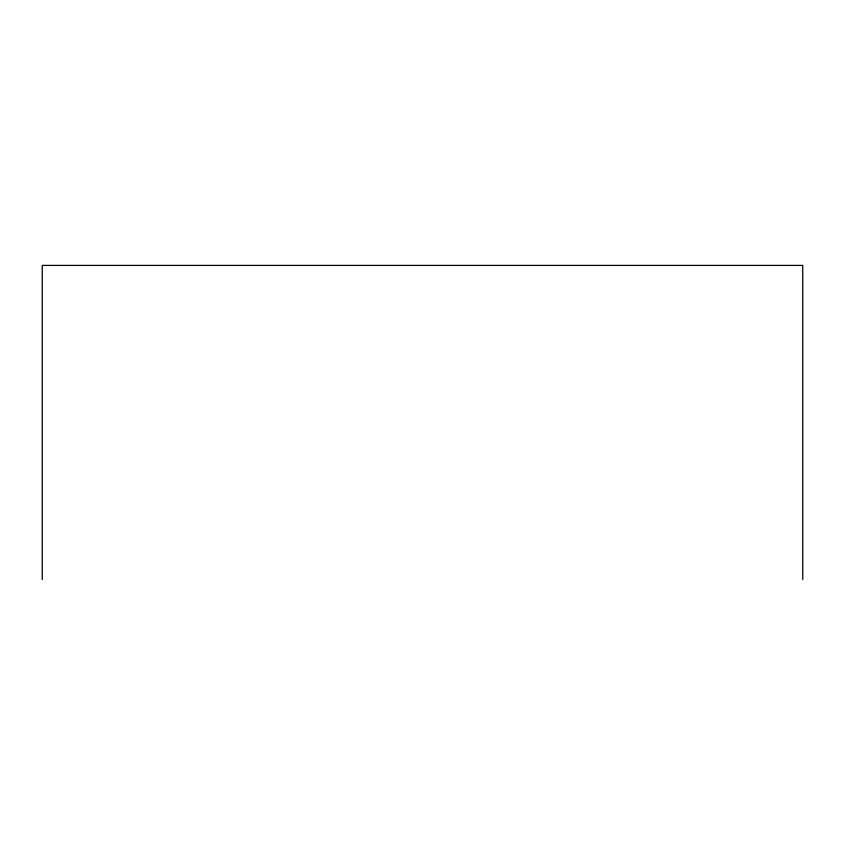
<?xml version="1.0" encoding="UTF-8"?>
<svg xmlns="http://www.w3.org/2000/svg" width="845" height="845" viewBox="0 0 845 845"><rect width="100%" height="100%" fill="white"/><g stroke="black" fill="none" stroke-linecap="round" stroke-linejoin="round"><path stroke-width="1.27" d="M802.75 579.596L802.75 265.404L42.25 265.404L42.25 579.596"/></g></svg>
